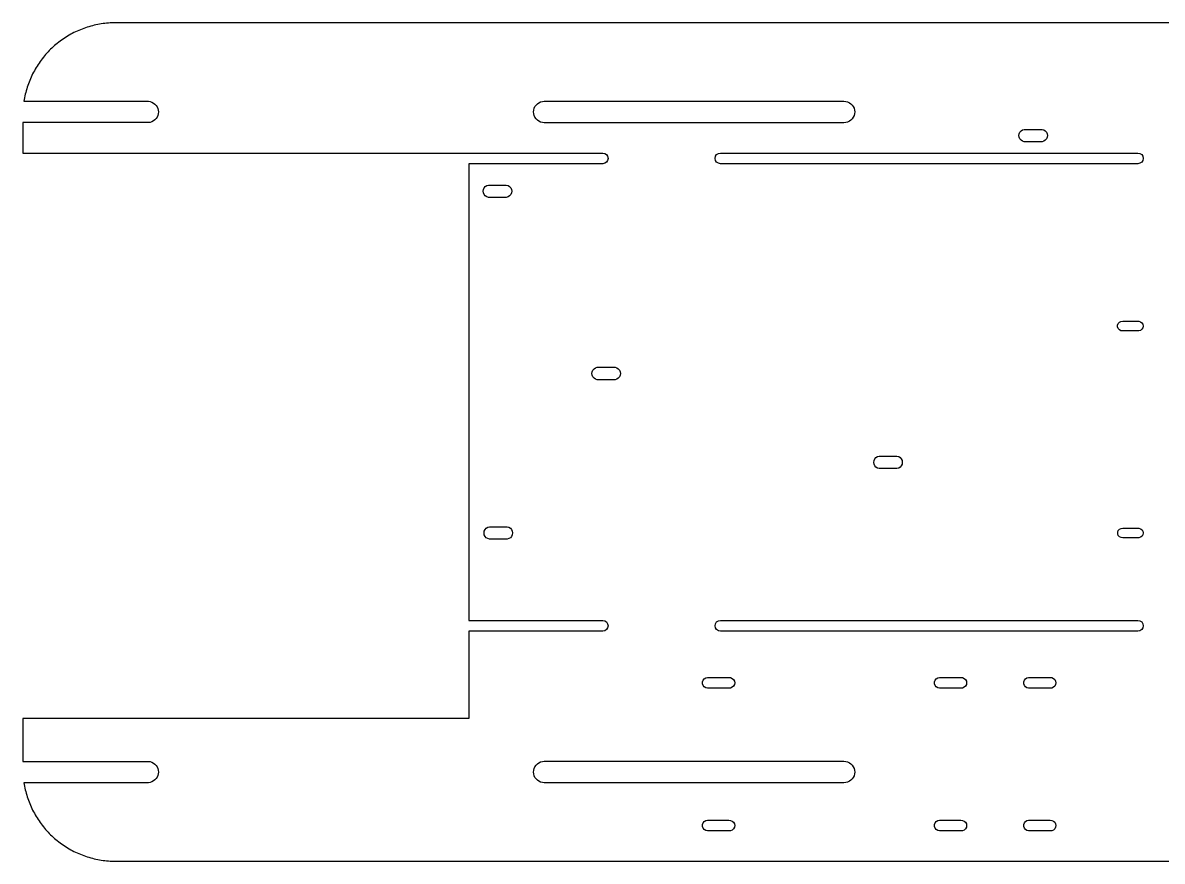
# Model space of a CAD drawing. Header units: metres. Extents: x 0 to 530, y -10 to 225.
# Drawn here: x 0 to 319.3, y -10 to 225 of the extents above; entities that cross this region are included whole.
import ezdxf

# ---------------------------------------------------------------- set-up
doc = ezdxf.new("R2010")
doc.units = ezdxf.units.M

msp = doc.modelspace()

# ---------------------------------------------------------------- linework, layer by layer
for p, q in [((17.5829, 223.6), (17.1075, 223.432)), ((18.0615, 223.758), (17.5829, 223.6)), ((18.5431, 223.908), (18.0615, 223.758)), ((19.0275, 224.048), (18.5431, 223.908)), ((19.5145, 224.178), (19.0275, 224.048)), ((20.004, 224.299), (19.5145, 224.178)), ((20.4957, 224.411), (20.004, 224.299)), ((20.9895, 224.513), (20.4957, 224.411)), ((21.4852, 224.605), (20.9895, 224.513)), ((21.9825, 224.688), (21.4852, 224.605)), ((22.4814, 224.761), (21.9825, 224.688)), ((22.9816, 224.824), (22.4814, 224.761)), ((23.4829, 224.878), (22.9816, 224.824)), ((23.9852, 224.922), (23.4829, 224.878)), ((24.4882, 224.956), (23.9852, 224.922)), ((24.9919, 224.98), (24.4882, 224.956)), ((25.4958, 224.995), (24.9919, 224.98)), ((26, 225), (25.4958, 224.995)), ((504, 225), (26, 225)), ((11.2942, 220.442), (10.8812, 220.152)), ((11.7128, 220.723), (11.2942, 220.442)), ((12.1367, 220.996), (11.7128, 220.723)), ((12.5658, 221.26), (12.1367, 220.996)), ((13, 221.517), (12.5658, 221.26)), ((13.4391, 221.765), (13, 221.517)), ((13.8829, 222.004), (13.4391, 221.765)), ((14.3312, 222.234), (13.8829, 222.004)), ((14.784, 222.456), (14.3312, 222.234)), ((15.2409, 222.669), (14.784, 222.456)), ((15.7019, 222.874), (15.2409, 222.669)), ((16.1668, 223.069), (15.7019, 222.874)), ((16.6354, 223.255), (16.1668, 223.069)), ((17.1075, 223.432), (16.6354, 223.255)), ((7.43784, 217.206), (7.08829, 216.842)), ((7.79436, 217.562), (7.43784, 217.206)), ((8.15773, 217.912), (7.79436, 217.562)), ((8.5278, 218.254), (8.15773, 217.912)), ((8.90445, 218.589), (8.5278, 218.254)), ((9.28754, 218.917), (8.90445, 218.589)), ((9.6769, 219.237), (9.28754, 218.917)), ((10.0724, 219.55), (9.6769, 219.237)), ((10.4739, 219.855), (10.0724, 219.55)), ((10.8812, 220.152), (10.4739, 219.855)), ((4.84766, 214.119), (4.55846, 213.706)), ((5.14481, 214.526), (4.84766, 214.119)), ((5.4498, 214.928), (5.14481, 214.526)), ((5.76253, 215.323), (5.4498, 214.928)), ((6.08286, 215.712), (5.76253, 215.323)), ((6.41068, 216.096), (6.08286, 215.712)), ((6.74586, 216.472), (6.41068, 216.096)), ((7.08829, 216.842), (6.74586, 216.472)), ((2.9962, 211.117), (2.76556, 210.669)), ((3.23549, 211.561), (2.9962, 211.117)), ((3.48335, 212), (3.23549, 211.561)), ((3.73967, 212.434), (3.48335, 212)), ((4.00436, 212.863), (3.73967, 212.434)), ((4.27733, 213.287), (4.00436, 212.863)), ((4.55846, 213.706), (4.27733, 213.287)), ((1.56799, 207.893), (1.40016, 207.417)), ((1.74503, 208.365), (1.56799, 207.893)), ((1.93118, 208.833), (1.74503, 208.365)), ((2.12639, 209.298), (1.93118, 208.833)), ((2.33057, 209.759), (2.12639, 209.298)), ((2.54366, 210.216), (2.33057, 209.759)), ((2.76556, 210.669), (2.54366, 210.216)), ((0.58932, 204.504), (0.48737, 204.011)), ((0.70084, 204.996), (0.58932, 204.504)), ((0.82187, 205.485), (0.70084, 204.996)), ((0.95236, 205.972), (0.82187, 205.485)), ((1.09229, 206.457), (0.95236, 205.972)), ((1.24156, 206.938), (1.09229, 206.457)), ((1.40016, 207.417), (1.24156, 206.938)), ((0.31227, 203.017), (0.30821, 202.99)), ((0.30821, 202.99), (35.2477, 202.99)), ((0.395, 203.515), (0.31227, 203.017)), ((0.48737, 204.011), (0.395, 203.515)), ((35.2477, 202.99), (35.7365, 202.908)), ((35.7365, 202.908), (36.2051, 202.747)), ((36.2051, 202.747), (36.6408, 202.511)), ((36.6408, 202.511), (37.0318, 202.207)), ((37.0318, 202.207), (37.3674, 201.843)), ((37.3674, 201.843), (37.6384, 201.428)), ((37.6384, 201.428), (37.8374, 200.974)), ((143.306, 201.026), (143.527, 201.5)), ((143.527, 201.5), (143.827, 201.928)), ((143.827, 201.928), (144.197, 202.298)), ((144.197, 202.298), (144.625, 202.598)), ((144.625, 202.598), (145.099, 202.819)), ((145.099, 202.819), (145.604, 202.954)), ((145.604, 202.954), (146.125, 203)), ((146.125, 203), (230.125, 203)), ((230.125, 203), (230.646, 202.954)), ((230.646, 202.954), (231.151, 202.819)), ((231.151, 202.819), (231.625, 202.598)), ((231.625, 202.598), (232.053, 202.298)), ((232.053, 202.298), (232.423, 201.928)), ((232.423, 201.928), (232.723, 201.5)), ((232.723, 201.5), (232.944, 201.026)), ((37.3674, 198.157), (37.0318, 197.793)), ((37.6384, 198.572), (37.3674, 198.157)), ((37.8374, 199.026), (37.6384, 198.572)), ((37.8374, 200.974), (37.9591, 200.494)), ((37.9591, 199.506), (37.8374, 199.026)), ((37.9591, 200.494), (38, 200)), ((38, 200), (37.9591, 199.506)), ((143.125, 200), (143.171, 200.521)), ((143.171, 199.479), (143.125, 200)), ((143.171, 200.521), (143.306, 201.026)), ((143.306, 198.974), (143.171, 199.479)), ((143.527, 198.5), (143.306, 198.974)), ((143.827, 198.072), (143.527, 198.5)), ((144.197, 197.702), (143.827, 198.072)), ((232.423, 198.072), (232.053, 197.702)), ((232.723, 198.5), (232.423, 198.072)), ((232.944, 198.974), (232.723, 198.5)), ((232.944, 201.026), (233.079, 200.521)), ((233.079, 199.479), (232.944, 198.974)), ((233.079, 200.521), (233.125, 200)), ((233.125, 200), (233.079, 199.479)), ((35.2477, 197.01), (0, 197.01)), ((0, 197.01), (0, 188.5)), ((35.7365, 197.092), (35.2477, 197.01)), ((36.2051, 197.253), (35.7365, 197.092)), ((36.6408, 197.488), (36.2051, 197.253)), ((37.0318, 197.793), (36.6408, 197.488)), ((144.625, 197.402), (144.197, 197.702)), ((145.099, 197.181), (144.625, 197.402)), ((145.604, 197.046), (145.099, 197.181)), ((146.125, 197), (145.604, 197.046)), ((230.125, 197), (146.125, 197)), ((230.646, 197.046), (230.125, 197)), ((231.151, 197.181), (230.646, 197.046)), ((231.625, 197.402), (231.151, 197.181)), ((232.053, 197.702), (231.625, 197.402)), ((279.744, 194.723), (280.163, 194.992)), ((280.163, 194.992), (280.641, 195.132)), ((280.641, 195.132), (285.639, 195.132)), ((285.639, 195.132), (286.117, 194.992)), ((286.117, 194.992), (286.536, 194.723)), ((279.14, 193.4), (279.211, 193.893)), ((279.211, 192.907), (279.14, 193.4)), ((279.211, 193.893), (279.418, 194.346)), ((279.418, 192.454), (279.211, 192.907)), ((279.418, 194.346), (279.744, 194.723)), ((279.744, 192.077), (279.418, 192.454)), ((280.163, 191.808), (279.744, 192.077)), ((280.641, 191.668), (280.163, 191.808)), ((285.639, 191.668), (280.641, 191.668)), ((286.117, 191.808), (285.639, 191.668)), ((286.536, 192.077), (286.117, 191.808)), ((286.536, 194.723), (286.862, 194.346)), ((286.862, 192.454), (286.536, 192.077)), ((286.862, 194.346), (287.069, 193.893)), ((287.069, 192.907), (286.862, 192.454)), ((287.069, 193.893), (287.14, 193.4)), ((287.14, 193.4), (287.069, 192.907)), ((0, 188.5), (162.5, 188.5)), ((162.5, 188.5), (163.074, 188.386)), ((194.926, 188.386), (195.5, 188.5)), ((195.5, 188.5), (312.5, 188.5)), ((312.5, 188.5), (313.074, 188.386)), ((162.5, 185.5), (125, 185.5)), ((125, 185.5), (125, 57.5)), ((163.074, 185.614), (162.5, 185.5)), ((163.074, 188.386), (163.561, 188.061)), ((163.561, 185.939), (163.074, 185.614)), ((163.561, 188.061), (163.886, 187.574)), ((163.886, 186.426), (163.561, 185.939)), ((163.886, 187.574), (164, 187)), ((164, 187), (163.886, 186.426)), ((194, 187), (194.114, 187.574)), ((194.114, 186.426), (194, 187)), ((194.114, 187.574), (194.439, 188.061)), ((194.439, 185.939), (194.114, 186.426)), ((194.439, 188.061), (194.926, 188.386)), ((194.926, 185.614), (194.439, 185.939)), ((195.5, 185.5), (194.926, 185.614)), ((312.5, 185.5), (195.5, 185.5)), ((313.074, 185.614), (312.5, 185.5)), ((313.074, 188.386), (313.561, 188.061)), ((313.561, 185.939), (313.074, 185.614)), ((313.561, 188.061), (313.886, 187.574)), ((313.886, 186.426), (313.561, 185.939)), ((313.886, 187.574), (314, 187)), ((314, 187), (313.886, 186.426)), ((129.278, 178.746), (129.604, 179.123)), ((129.604, 179.123), (130.023, 179.392)), ((130.023, 179.392), (130.501, 179.532)), ((130.501, 179.532), (135.499, 179.532)), ((135.499, 179.532), (135.977, 179.392)), ((135.977, 179.392), (136.396, 179.123)), ((136.396, 179.123), (136.722, 178.746)), ((129, 177.8), (129.071, 178.293)), ((129.071, 177.307), (129, 177.8)), ((129.071, 178.293), (129.278, 178.746)), ((129.278, 176.854), (129.071, 177.307)), ((129.604, 176.477), (129.278, 176.854)), ((130.023, 176.208), (129.604, 176.477)), ((130.501, 176.068), (130.023, 176.208)), ((135.499, 176.068), (130.501, 176.068)), ((135.977, 176.208), (135.499, 176.068)), ((136.396, 176.477), (135.977, 176.208)), ((136.722, 176.854), (136.396, 176.477)), ((136.722, 178.746), (136.929, 178.293)), ((136.929, 177.307), (136.722, 176.854)), ((136.929, 178.293), (137, 177.8)), ((137, 177.8), (136.929, 177.307)), ((306.773, 140.248), (306.952, 140.711)), ((306.952, 140.711), (307.286, 141.077)), ((307.286, 141.077), (307.731, 141.298)), ((307.731, 141.298), (308.225, 141.344)), ((308.225, 141.344), (308.298, 141.323)), ((308.298, 141.323), (308.525, 141.344)), ((308.525, 141.344), (308.598, 141.323)), ((308.598, 141.323), (308.825, 141.344)), ((308.825, 141.344), (308.898, 141.323)), ((308.898, 141.323), (309.125, 141.344)), ((309.125, 141.344), (309.198, 141.323)), ((309.198, 141.323), (309.425, 141.344)), ((309.425, 141.344), (309.498, 141.323)), ((309.498, 141.323), (309.725, 141.344)), ((309.725, 141.344), (309.798, 141.323)), ((309.798, 141.323), (310.025, 141.344)), ((310.025, 141.344), (310.098, 141.323)), ((310.098, 141.323), (310.325, 141.344)), ((310.325, 141.344), (310.398, 141.323)), ((310.398, 141.323), (310.625, 141.344)), ((310.625, 141.344), (310.698, 141.323)), ((310.698, 141.323), (310.925, 141.344)), ((310.925, 141.344), (310.998, 141.323)), ((310.998, 141.323), (311.225, 141.344)), ((311.225, 141.344), (311.298, 141.323)), ((311.298, 141.323), (311.525, 141.344)), ((311.525, 141.344), (311.598, 141.323)), ((311.598, 141.323), (311.825, 141.344)), ((311.825, 141.344), (311.898, 141.323)), ((311.898, 141.323), (312.125, 141.344)), ((312.125, 141.344), (312.198, 141.323)), ((312.198, 141.323), (312.425, 141.344)), ((312.425, 141.344), (312.498, 141.323)), ((312.498, 141.323), (312.725, 141.344)), ((312.725, 141.344), (313.202, 141.208)), ((313.202, 141.208), (313.598, 140.909)), ((313.598, 140.909), (313.859, 140.488)), ((306.773, 139.752), (306.773, 140.248)), ((306.952, 139.289), (306.773, 139.752)), ((307.286, 138.923), (306.952, 139.289)), ((307.731, 138.702), (307.286, 138.923)), ((308.225, 138.656), (307.731, 138.702)), ((308.298, 138.677), (308.225, 138.656)), ((308.525, 138.656), (308.298, 138.677)), ((308.598, 138.677), (308.525, 138.656)), ((308.825, 138.656), (308.598, 138.677)), ((308.898, 138.677), (308.825, 138.656)), ((309.125, 138.656), (308.898, 138.677)), ((309.198, 138.677), (309.125, 138.656)), ((309.425, 138.656), (309.198, 138.677)), ((309.498, 138.677), (309.425, 138.656)), ((309.725, 138.656), (309.498, 138.677)), ((309.798, 138.677), (309.725, 138.656)), ((310.025, 138.656), (309.798, 138.677)), ((310.098, 138.677), (310.025, 138.656)), ((310.325, 138.656), (310.098, 138.677)), ((310.398, 138.677), (310.325, 138.656)), ((310.625, 138.656), (310.398, 138.677)), ((310.698, 138.677), (310.625, 138.656)), ((310.925, 138.656), (310.698, 138.677)), ((310.998, 138.677), (310.925, 138.656)), ((311.225, 138.656), (310.998, 138.677)), ((311.298, 138.677), (311.225, 138.656)), ((311.525, 138.656), (311.298, 138.677)), ((311.598, 138.677), (311.525, 138.656)), ((311.825, 138.656), (311.598, 138.677)), ((311.898, 138.677), (311.825, 138.656)), ((312.125, 138.656), (311.898, 138.677)), ((312.198, 138.677), (312.125, 138.656)), ((312.425, 138.656), (312.198, 138.677)), ((312.498, 138.677), (312.425, 138.656)), ((312.725, 138.656), (312.498, 138.677)), ((313.202, 138.792), (312.725, 138.656)), ((313.598, 139.09), (313.202, 138.792)), ((313.859, 139.512), (313.598, 139.09)), ((313.859, 140.488), (313.95, 140)), ((313.95, 140), (313.859, 139.512)), ((159.748, 127.646), (160.074, 128.023)), ((160.074, 128.023), (160.493, 128.292)), ((160.493, 128.292), (160.971, 128.432)), ((160.971, 128.432), (165.969, 128.432)), ((165.969, 128.432), (166.447, 128.292)), ((166.447, 128.292), (166.866, 128.023)), ((166.866, 128.023), (167.192, 127.646)), ((159.47, 126.7), (159.541, 127.193)), ((159.541, 126.207), (159.47, 126.7)), ((159.541, 127.193), (159.748, 127.646)), ((159.748, 125.754), (159.541, 126.207)), ((160.074, 125.377), (159.748, 125.754)), ((160.493, 125.108), (160.074, 125.377)), ((160.971, 124.968), (160.493, 125.108)), ((165.969, 124.968), (160.971, 124.968)), ((166.447, 125.108), (165.969, 124.968)), ((166.866, 125.377), (166.447, 125.108)), ((167.192, 125.754), (166.866, 125.377)), ((167.192, 127.646), (167.399, 127.193)), ((167.399, 126.207), (167.192, 125.754)), ((167.399, 127.193), (167.47, 126.7)), ((167.47, 126.7), (167.399, 126.207)), ((238.47, 101.8), (238.541, 102.293)), ((238.541, 102.293), (238.748, 102.746)), ((238.748, 102.746), (239.074, 103.123)), ((239.074, 103.123), (239.493, 103.392)), ((239.493, 103.392), (239.971, 103.532)), ((239.971, 103.532), (244.969, 103.532)), ((244.969, 103.532), (245.447, 103.392)), ((245.447, 103.392), (245.866, 103.123)), ((245.866, 103.123), (246.192, 102.746)), ((246.192, 102.746), (246.399, 102.293)), ((246.399, 102.293), (246.47, 101.8)), ((238.541, 101.307), (238.47, 101.8)), ((238.748, 100.854), (238.541, 101.307)), ((239.074, 100.477), (238.748, 100.854)), ((239.493, 100.208), (239.074, 100.477)), ((239.971, 100.068), (239.493, 100.208)), ((244.969, 100.068), (239.971, 100.068)), ((245.447, 100.208), (244.969, 100.068)), ((245.866, 100.477), (245.447, 100.208)), ((246.192, 100.854), (245.866, 100.477)), ((246.399, 101.307), (246.192, 100.854)), ((246.47, 101.8), (246.399, 101.307)), ((129.528, 82.9461), (129.854, 83.3226)), ((129.854, 83.3226), (130.273, 83.5918)), ((130.273, 83.5918), (130.751, 83.7322)), ((130.751, 83.7322), (135.749, 83.7322)), ((135.749, 83.7322), (136.227, 83.5918)), ((136.227, 83.5918), (136.646, 83.3226)), ((136.646, 83.3226), (136.972, 82.9461)), ((307.002, 82.7107), (307.336, 83.0773)), ((307.336, 83.0773), (307.781, 83.2985)), ((307.781, 83.2985), (308.275, 83.3442)), ((308.275, 83.3442), (308.348, 83.3233)), ((308.348, 83.3233), (308.575, 83.3442)), ((308.575, 83.3442), (308.648, 83.3233)), ((308.648, 83.3233), (308.875, 83.3442)), ((308.875, 83.3442), (308.948, 83.3233)), ((308.948, 83.3233), (309.175, 83.3442)), ((309.175, 83.3442), (309.248, 83.3233)), ((309.248, 83.3233), (309.475, 83.3442)), ((309.475, 83.3442), (309.548, 83.3233)), ((309.548, 83.3233), (309.775, 83.3442)), ((309.775, 83.3442), (309.848, 83.3233)), ((309.848, 83.3233), (310.075, 83.3442)), ((310.075, 83.3442), (310.148, 83.3233)), ((310.148, 83.3233), (310.375, 83.3442)), ((310.375, 83.3442), (310.448, 83.3233)), ((310.448, 83.3233), (310.675, 83.3442)), ((310.675, 83.3442), (310.748, 83.3233)), ((310.748, 83.3233), (310.975, 83.3442)), ((310.975, 83.3442), (311.048, 83.3233)), ((311.048, 83.3233), (311.275, 83.3442)), ((311.275, 83.3442), (311.348, 83.3233)), ((311.348, 83.3233), (311.575, 83.3442)), ((311.575, 83.3442), (311.648, 83.3233)), ((311.648, 83.3233), (311.875, 83.3442)), ((311.875, 83.3442), (311.948, 83.3233)), ((311.948, 83.3233), (312.175, 83.3442)), ((312.175, 83.3442), (312.248, 83.3233)), ((312.248, 83.3233), (312.475, 83.3442)), ((312.475, 83.3442), (312.548, 83.3233)), ((312.548, 83.3233), (312.775, 83.3442)), ((312.775, 83.3442), (313.252, 83.2085)), ((313.252, 83.2085), (313.648, 82.9095)), ((129.25, 82), (129.321, 82.493)), ((129.321, 81.507), (129.25, 82)), ((129.321, 82.493), (129.528, 82.9461)), ((129.528, 81.0539), (129.321, 81.507)), ((129.854, 80.6774), (129.528, 81.0539)), ((130.273, 80.4081), (129.854, 80.6774)), ((130.751, 80.2678), (130.273, 80.4081)), ((135.749, 80.2678), (130.751, 80.2678)), ((136.227, 80.4081), (135.749, 80.2678)), ((136.646, 80.6774), (136.227, 80.4081)), ((136.972, 81.0539), (136.646, 80.6774)), ((136.972, 82.9461), (137.179, 82.493)), ((137.179, 81.507), (136.972, 81.0539)), ((137.179, 82.493), (137.25, 82)), ((137.25, 82), (137.179, 81.507)), ((306.823, 82.248), (307.002, 82.7107)), ((306.823, 81.7519), (306.823, 82.248)), ((307.002, 81.2893), (306.823, 81.7519)), ((307.336, 80.9227), (307.002, 81.2893)), ((307.781, 80.7015), (307.336, 80.9227)), ((308.275, 80.6557), (307.781, 80.7015)), ((308.348, 80.6767), (308.275, 80.6557)), ((308.575, 80.6557), (308.348, 80.6767)), ((308.648, 80.6767), (308.575, 80.6557)), ((308.875, 80.6557), (308.648, 80.6767)), ((308.948, 80.6767), (308.875, 80.6557)), ((309.175, 80.6557), (308.948, 80.6767)), ((309.248, 80.6767), (309.175, 80.6557)), ((309.475, 80.6557), (309.248, 80.6767)), ((309.548, 80.6767), (309.475, 80.6557)), ((309.775, 80.6557), (309.548, 80.6767)), ((309.848, 80.6767), (309.775, 80.6557)), ((310.075, 80.6557), (309.848, 80.6767)), ((310.148, 80.6767), (310.075, 80.6557)), ((310.375, 80.6557), (310.148, 80.6767)), ((310.448, 80.6767), (310.375, 80.6557)), ((310.675, 80.6557), (310.448, 80.6767)), ((310.748, 80.6767), (310.675, 80.6557)), ((310.975, 80.6557), (310.748, 80.6767)), ((311.048, 80.6767), (310.975, 80.6557)), ((311.275, 80.6557), (311.048, 80.6767)), ((311.348, 80.6767), (311.275, 80.6557)), ((311.575, 80.6557), (311.348, 80.6767)), ((311.648, 80.6767), (311.575, 80.6557)), ((311.875, 80.6557), (311.648, 80.6767)), ((311.948, 80.6767), (311.875, 80.6557)), ((312.175, 80.6557), (311.948, 80.6767)), ((312.248, 80.6767), (312.175, 80.6557)), ((312.475, 80.6557), (312.248, 80.6767)), ((312.548, 80.6767), (312.475, 80.6557)), ((312.775, 80.6557), (312.548, 80.6767)), ((313.252, 80.7915), (312.775, 80.6557)), ((313.648, 81.0905), (313.252, 80.7915)), ((313.648, 82.9095), (313.909, 82.4877)), ((313.909, 81.5123), (313.648, 81.0905)), ((313.909, 82.4877), (314, 82)), ((314, 82), (313.909, 81.5123)), ((125, 57.5), (162.5, 57.5)), ((162.5, 57.5), (163.074, 57.3858)), ((194.926, 57.3858), (195.5, 57.5)), ((195.5, 57.5), (312.5, 57.5)), ((312.5, 57.5), (313.074, 57.3858)), ((162.5, 54.5), (125, 54.5)), ((125, 54.5), (125, 30)), ((163.074, 54.6142), (162.5, 54.5)), ((163.074, 57.3858), (163.561, 57.0607)), ((163.561, 54.9393), (163.074, 54.6142)), ((163.561, 57.0607), (163.886, 56.574)), ((163.886, 55.426), (163.561, 54.9393)), ((163.886, 56.574), (164, 56)), ((164, 56), (163.886, 55.426)), ((194, 56), (194.114, 56.574)), ((194.114, 55.426), (194, 56)), ((194.114, 56.574), (194.439, 57.0607)), ((194.439, 54.9393), (194.114, 55.426)), ((194.439, 57.0607), (194.926, 57.3858)), ((194.926, 54.6142), (194.439, 54.9393)), ((195.5, 54.5), (194.926, 54.6142)), ((312.5, 54.5), (195.5, 54.5)), ((313.074, 54.6142), (312.5, 54.5)), ((313.074, 57.3858), (313.561, 57.0607)), ((313.561, 54.9393), (313.074, 54.6142)), ((313.561, 57.0607), (313.886, 56.574)), ((313.886, 55.426), (313.561, 54.9393)), ((313.886, 56.574), (314, 56)), ((314, 56), (313.886, 55.426)), ((190.52, 40.2469), (190.681, 40.7139)), ((190.52, 39.7531), (190.52, 40.2469)), ((190.681, 39.2861), (190.52, 39.7531)), ((190.681, 40.7139), (190.984, 41.1036)), ((190.984, 38.8964), (190.681, 39.2861)), ((190.984, 41.1036), (191.397, 41.3737)), ((191.397, 38.6263), (190.984, 38.8964)), ((191.397, 41.3737), (191.876, 41.4949)), ((191.876, 38.5051), (191.397, 38.6263)), ((191.876, 41.4949), (192.102, 41.4761)), ((192.102, 38.5238), (191.876, 38.5051)), ((192.102, 41.4761), (192.176, 41.4949)), ((192.176, 38.5051), (192.102, 38.5238)), ((192.176, 41.4949), (192.402, 41.4761)), ((192.402, 38.5238), (192.176, 38.5051)), ((192.402, 41.4761), (192.476, 41.4949)), ((192.476, 38.5051), (192.402, 38.5238)), ((192.476, 41.4949), (192.702, 41.4761)), ((192.702, 38.5238), (192.476, 38.5051)), ((192.702, 41.4761), (192.776, 41.4949)), ((192.776, 38.5051), (192.702, 38.5238)), ((192.776, 41.4949), (193.002, 41.4761)), ((193.002, 38.5238), (192.776, 38.5051)), ((193.002, 41.4761), (193.076, 41.4949)), ((193.076, 38.5051), (193.002, 38.5238)), ((193.076, 41.4949), (193.302, 41.4761)), ((193.302, 38.5238), (193.076, 38.5051)), ((193.302, 41.4761), (193.376, 41.4949)), ((193.376, 38.5051), (193.302, 38.5238)), ((193.376, 41.4949), (193.602, 41.4761)), ((193.602, 38.5238), (193.376, 38.5051)), ((193.602, 41.4761), (193.676, 41.4949)), ((193.676, 38.5051), (193.602, 38.5238)), ((193.676, 41.4949), (193.902, 41.4761)), ((193.902, 38.5238), (193.676, 38.5051)), ((193.902, 41.4761), (193.976, 41.4949)), ((193.976, 38.5051), (193.902, 38.5238)), ((193.976, 41.4949), (194.202, 41.4761)), ((194.202, 38.5238), (193.976, 38.5051)), ((194.202, 41.4761), (194.276, 41.4949)), ((194.276, 38.5051), (194.202, 38.5238)), ((194.276, 41.4949), (194.502, 41.4761)), ((194.502, 38.5238), (194.276, 38.5051)), ((194.502, 41.4761), (194.576, 41.4949)), ((194.576, 38.5051), (194.502, 38.5238)), ((194.576, 41.4949), (194.802, 41.4761)), ((194.802, 38.5238), (194.576, 38.5051)), ((194.802, 41.4761), (194.876, 41.4949)), ((194.876, 38.5051), (194.802, 38.5238)), ((194.876, 41.4949), (195.102, 41.4761)), ((195.102, 38.5238), (194.876, 38.5051)), ((195.102, 41.4761), (195.176, 41.4949)), ((195.176, 38.5051), (195.102, 38.5238)), ((195.176, 41.4949), (195.402, 41.4761)), ((195.402, 38.5238), (195.176, 38.5051)), ((195.402, 41.4761), (195.476, 41.4949)), ((195.476, 38.5051), (195.402, 38.5238)), ((195.476, 41.4949), (195.702, 41.4761)), ((195.702, 38.5238), (195.476, 38.5051)), ((195.702, 41.4761), (195.776, 41.4949)), ((195.776, 38.5051), (195.702, 38.5238)), ((195.776, 41.4949), (196.002, 41.4761)), ((196.002, 38.5238), (195.776, 38.5051)), ((196.002, 41.4761), (196.076, 41.4949)), ((196.076, 38.5051), (196.002, 38.5238)), ((196.076, 41.4949), (196.302, 41.4761)), ((196.302, 38.5238), (196.076, 38.5051)), ((196.302, 41.4761), (196.376, 41.4949)), ((196.376, 38.5051), (196.302, 38.5238)), ((196.376, 41.4949), (196.602, 41.4761)), ((196.602, 38.5238), (196.376, 38.5051)), ((196.602, 41.4761), (196.676, 41.4949)), ((196.676, 38.5051), (196.602, 38.5238)), ((196.676, 41.4949), (196.902, 41.4761)), ((196.902, 38.5238), (196.676, 38.5051)), ((196.902, 41.4761), (196.976, 41.4949)), ((196.976, 38.5051), (196.902, 38.5238)), ((196.976, 41.4949), (197.202, 41.4761)), ((197.202, 38.5238), (196.976, 38.5051)), ((197.202, 41.4761), (197.276, 41.4949)), ((197.276, 38.5051), (197.202, 38.5238)), ((197.276, 41.4949), (197.502, 41.4761)), ((197.502, 38.5238), (197.276, 38.5051)), ((197.502, 41.4761), (197.576, 41.4949)), ((197.576, 38.5051), (197.502, 38.5238)), ((197.576, 41.4949), (197.802, 41.4761)), ((197.802, 38.5238), (197.576, 38.5051)), ((197.802, 41.4761), (197.876, 41.4949)), ((197.876, 38.5051), (197.802, 38.5238)), ((197.876, 41.4949), (198.368, 41.4541)), ((198.368, 38.5459), (197.876, 38.5051)), ((198.368, 41.4541), (198.82, 41.2557)), ((198.82, 38.7442), (198.368, 38.5459)), ((198.82, 41.2557), (199.184, 40.9213)), ((199.184, 39.0787), (198.82, 38.7442)), ((199.184, 40.9213), (199.419, 40.487)), ((199.419, 39.5129), (199.184, 39.0787)), ((199.419, 40.487), (199.5, 40)), ((199.5, 40), (199.419, 39.5129)), ((255.52, 40.2469), (255.681, 40.7139)), ((255.52, 39.7531), (255.52, 40.2469)), ((255.681, 39.2861), (255.52, 39.7531)), ((255.681, 40.7139), (255.984, 41.1036)), ((255.984, 38.8964), (255.681, 39.2861)), ((255.984, 41.1036), (256.397, 41.3737)), ((256.397, 38.6263), (255.984, 38.8964)), ((256.397, 41.3737), (256.876, 41.4949)), ((256.876, 38.5051), (256.397, 38.6263)), ((256.876, 41.4949), (257.102, 41.4761)), ((257.102, 38.5238), (256.876, 38.5051)), ((257.102, 41.4761), (257.176, 41.4949)), ((257.176, 38.5051), (257.102, 38.5238)), ((257.176, 41.4949), (257.402, 41.4761)), ((257.402, 38.5238), (257.176, 38.5051)), ((257.402, 41.4761), (257.476, 41.4949)), ((257.476, 38.5051), (257.402, 38.5238)), ((257.476, 41.4949), (257.702, 41.4761)), ((257.702, 38.5238), (257.476, 38.5051)), ((257.702, 41.4761), (257.776, 41.4949)), ((257.776, 38.5051), (257.702, 38.5238)), ((257.776, 41.4949), (258.002, 41.4761)), ((258.002, 38.5238), (257.776, 38.5051)), ((258.002, 41.4761), (258.076, 41.4949)), ((258.076, 38.5051), (258.002, 38.5238)), ((258.076, 41.4949), (258.302, 41.4761)), ((258.302, 38.5238), (258.076, 38.5051)), ((258.302, 41.4761), (258.376, 41.4949)), ((258.376, 38.5051), (258.302, 38.5238)), ((258.376, 41.4949), (258.602, 41.4761)), ((258.602, 38.5238), (258.376, 38.5051)), ((258.602, 41.4761), (258.676, 41.4949)), ((258.676, 38.5051), (258.602, 38.5238)), ((258.676, 41.4949), (258.902, 41.4761)), ((258.902, 38.5238), (258.676, 38.5051)), ((258.902, 41.4761), (258.976, 41.4949)), ((258.976, 38.5051), (258.902, 38.5238)), ((258.976, 41.4949), (259.202, 41.4761)), ((259.202, 38.5238), (258.976, 38.5051)), ((259.202, 41.4761), (259.276, 41.4949)), ((259.276, 38.5051), (259.202, 38.5238)), ((259.276, 41.4949), (259.502, 41.4761)), ((259.502, 38.5238), (259.276, 38.5051)), ((259.502, 41.4761), (259.576, 41.4949)), ((259.576, 38.5051), (259.502, 38.5238)), ((259.576, 41.4949), (259.802, 41.4761)), ((259.802, 38.5238), (259.576, 38.5051)), ((259.802, 41.4761), (259.876, 41.4949)), ((259.876, 38.5051), (259.802, 38.5238)), ((259.876, 41.4949), (260.102, 41.4761)), ((260.102, 38.5238), (259.876, 38.5051)), ((260.102, 41.4761), (260.176, 41.4949)), ((260.176, 38.5051), (260.102, 38.5238)), ((260.176, 41.4949), (260.402, 41.4761)), ((260.402, 38.5238), (260.176, 38.5051)), ((260.402, 41.4761), (260.476, 41.4949)), ((260.476, 38.5051), (260.402, 38.5238)), ((260.476, 41.4949), (260.702, 41.4761)), ((260.702, 38.5238), (260.476, 38.5051)), ((260.702, 41.4761), (260.776, 41.4949)), ((260.776, 38.5051), (260.702, 38.5238)), ((260.776, 41.4949), (261.002, 41.4761)), ((261.002, 38.5238), (260.776, 38.5051)), ((261.002, 41.4761), (261.076, 41.4949)), ((261.076, 38.5051), (261.002, 38.5238)), ((261.076, 41.4949), (261.302, 41.4761)), ((261.302, 38.5238), (261.076, 38.5051)), ((261.302, 41.4761), (261.376, 41.4949)), ((261.376, 38.5051), (261.302, 38.5238)), ((261.376, 41.4949), (261.602, 41.4761)), ((261.602, 38.5238), (261.376, 38.5051)), ((261.602, 41.4761), (261.676, 41.4949)), ((261.676, 38.5051), (261.602, 38.5238)), ((261.676, 41.4949), (261.902, 41.4761)), ((261.902, 38.5238), (261.676, 38.5051)), ((261.902, 41.4761), (261.976, 41.4949)), ((261.976, 38.5051), (261.902, 38.5238)), ((261.976, 41.4949), (262.202, 41.4761)), ((262.202, 38.5238), (261.976, 38.5051)), ((262.202, 41.4761), (262.276, 41.4949)), ((262.276, 38.5051), (262.202, 38.5238)), ((262.276, 41.4949), (262.502, 41.4761)), ((262.502, 38.5238), (262.276, 38.5051)), ((262.502, 41.4761), (262.576, 41.4949)), ((262.576, 38.5051), (262.502, 38.5238)), ((262.576, 41.4949), (262.802, 41.4761)), ((262.802, 38.5238), (262.576, 38.5051)), ((262.802, 41.4761), (262.876, 41.4949)), ((262.876, 38.5051), (262.802, 38.5238)), ((262.876, 41.4949), (263.368, 41.4541)), ((263.368, 38.5459), (262.876, 38.5051)), ((263.368, 41.4541), (263.82, 41.2557)), ((263.82, 38.7442), (263.368, 38.5459)), ((263.82, 41.2557), (264.184, 40.9213)), ((264.184, 39.0787), (263.82, 38.7442)), ((264.184, 40.9213), (264.419, 40.487)), ((264.419, 39.5129), (264.184, 39.0787)), ((264.419, 40.487), (264.5, 40)), ((264.5, 40), (264.419, 39.5129)), ((280.52, 40.2469), (280.681, 40.7139)), ((280.52, 39.7531), (280.52, 40.2469)), ((280.681, 39.2861), (280.52, 39.7531)), ((280.681, 40.7139), (280.984, 41.1036)), ((280.984, 38.8964), (280.681, 39.2861)), ((280.984, 41.1036), (281.397, 41.3737)), ((281.397, 38.6263), (280.984, 38.8964)), ((281.397, 41.3737), (281.876, 41.4949)), ((281.876, 38.5051), (281.397, 38.6263)), ((281.876, 41.4949), (282.102, 41.4761)), ((282.102, 38.5238), (281.876, 38.5051)), ((282.102, 41.4761), (282.176, 41.4949)), ((282.176, 38.5051), (282.102, 38.5238)), ((282.176, 41.4949), (282.402, 41.4761)), ((282.402, 38.5238), (282.176, 38.5051)), ((282.402, 41.4761), (282.476, 41.4949)), ((282.476, 38.5051), (282.402, 38.5238)), ((282.476, 41.4949), (282.702, 41.4761)), ((282.702, 38.5238), (282.476, 38.5051)), ((282.702, 41.4761), (282.776, 41.4949)), ((282.776, 38.5051), (282.702, 38.5238)), ((282.776, 41.4949), (283.002, 41.4761)), ((283.002, 38.5238), (282.776, 38.5051)), ((283.002, 41.4761), (283.076, 41.4949)), ((283.076, 38.5051), (283.002, 38.5238)), ((283.076, 41.4949), (283.302, 41.4761)), ((283.302, 38.5238), (283.076, 38.5051)), ((283.302, 41.4761), (283.376, 41.4949)), ((283.376, 38.5051), (283.302, 38.5238)), ((283.376, 41.4949), (283.602, 41.4761)), ((283.602, 38.5238), (283.376, 38.5051)), ((283.602, 41.4761), (283.676, 41.4949)), ((283.676, 38.5051), (283.602, 38.5238)), ((283.676, 41.4949), (283.902, 41.4761)), ((283.902, 38.5238), (283.676, 38.5051)), ((283.902, 41.4761), (283.976, 41.4949)), ((283.976, 38.5051), (283.902, 38.5238)), ((283.976, 41.4949), (284.202, 41.4761)), ((284.202, 38.5238), (283.976, 38.5051)), ((284.202, 41.4761), (284.276, 41.4949)), ((284.276, 38.5051), (284.202, 38.5238)), ((284.276, 41.4949), (284.502, 41.4761)), ((284.502, 38.5238), (284.276, 38.5051)), ((284.502, 41.4761), (284.576, 41.4949)), ((284.576, 38.5051), (284.502, 38.5238)), ((284.576, 41.4949), (284.802, 41.4761)), ((284.802, 38.5238), (284.576, 38.5051)), ((284.802, 41.4761), (284.876, 41.4949)), ((284.876, 38.5051), (284.802, 38.5238)), ((284.876, 41.4949), (285.102, 41.4761)), ((285.102, 38.5238), (284.876, 38.5051)), ((285.102, 41.4761), (285.176, 41.4949)), ((285.176, 38.5051), (285.102, 38.5238)), ((285.176, 41.4949), (285.402, 41.4761)), ((285.402, 38.5238), (285.176, 38.5051)), ((285.402, 41.4761), (285.476, 41.4949)), ((285.476, 38.5051), (285.402, 38.5238)), ((285.476, 41.4949), (285.702, 41.4761)), ((285.702, 38.5238), (285.476, 38.5051)), ((285.702, 41.4761), (285.776, 41.4949)), ((285.776, 38.5051), (285.702, 38.5238)), ((285.776, 41.4949), (286.002, 41.4761)), ((286.002, 38.5238), (285.776, 38.5051)), ((286.002, 41.4761), (286.076, 41.4949)), ((286.076, 38.5051), (286.002, 38.5238)), ((286.076, 41.4949), (286.302, 41.4761)), ((286.302, 38.5238), (286.076, 38.5051)), ((286.302, 41.4761), (286.376, 41.4949)), ((286.376, 38.5051), (286.302, 38.5238)), ((286.376, 41.4949), (286.602, 41.4761)), ((286.602, 38.5238), (286.376, 38.5051)), ((286.602, 41.4761), (286.676, 41.4949)), ((286.676, 38.5051), (286.602, 38.5238)), ((286.676, 41.4949), (286.902, 41.4761)), ((286.902, 38.5238), (286.676, 38.5051)), ((286.902, 41.4761), (286.976, 41.4949)), ((286.976, 38.5051), (286.902, 38.5238)), ((286.976, 41.4949), (287.202, 41.4761)), ((287.202, 38.5238), (286.976, 38.5051)), ((287.202, 41.4761), (287.276, 41.4949)), ((287.276, 38.5051), (287.202, 38.5238)), ((287.276, 41.4949), (287.502, 41.4761)), ((287.502, 38.5238), (287.276, 38.5051)), ((287.502, 41.4761), (287.576, 41.4949)), ((287.576, 38.5051), (287.502, 38.5238)), ((287.576, 41.4949), (287.802, 41.4761)), ((287.802, 38.5238), (287.576, 38.5051)), ((287.802, 41.4761), (287.876, 41.4949)), ((287.876, 38.5051), (287.802, 38.5238)), ((287.876, 41.4949), (288.368, 41.4541)), ((288.368, 38.5459), (287.876, 38.5051)), ((288.368, 41.4541), (288.82, 41.2557)), ((288.82, 38.7442), (288.368, 38.5459)), ((288.82, 41.2557), (289.184, 40.9213)), ((289.184, 39.0787), (288.82, 38.7442)), ((289.184, 40.9213), (289.419, 40.487)), ((289.419, 39.5129), (289.184, 39.0787)), ((289.419, 40.487), (289.5, 40)), ((289.5, 40), (289.419, 39.5129)), ((125, 30), (0, 30)), ((0, 30), (0, 17.9897)), ((0, 17.9897), (35.2477, 17.9897)), ((35.2477, 17.9897), (35.7365, 17.9082)), ((35.7365, 17.9082), (36.2051, 17.7473)), ((36.2051, 17.7473), (36.6408, 17.5115)), ((36.6408, 17.5115), (37.0318, 17.2072)), ((37.0318, 17.2072), (37.3674, 16.8426)), ((37.3674, 16.8426), (37.6384, 16.4278)), ((37.6384, 16.4278), (37.8374, 15.9741)), ((37.8374, 15.9741), (37.9591, 15.4938)), ((143.171, 15.5209), (143.306, 16.026)), ((143.306, 16.026), (143.527, 16.5)), ((143.527, 16.5), (143.827, 16.9284)), ((143.827, 16.9284), (144.197, 17.2981)), ((144.197, 17.2981), (144.625, 17.5981)), ((144.625, 17.5981), (145.099, 17.8191)), ((145.099, 17.8191), (145.604, 17.9544)), ((145.604, 17.9544), (146.125, 18)), ((146.125, 18), (230.125, 18)), ((230.125, 18), (230.646, 17.9544)), ((230.646, 17.9544), (231.151, 17.8191)), ((231.151, 17.8191), (231.625, 17.5981)), ((231.625, 17.5981), (232.053, 17.2981)), ((232.053, 17.2981), (232.423, 16.9284)), ((232.423, 16.9284), (232.723, 16.5)), ((232.723, 16.5), (232.944, 16.026)), ((232.944, 16.026), (233.079, 15.5209)), ((37.0318, 12.7928), (36.6408, 12.4885)), ((37.3674, 13.1573), (37.0318, 12.7928)), ((37.6384, 13.5721), (37.3674, 13.1573)), ((37.8374, 14.0259), (37.6384, 13.5721)), ((37.9591, 14.5062), (37.8374, 14.0259)), ((37.9591, 15.4938), (38, 15)), ((38, 15), (37.9591, 14.5062)), ((143.125, 15), (143.171, 15.5209)), ((143.171, 14.4791), (143.125, 15)), ((143.306, 13.974), (143.171, 14.4791)), ((143.527, 13.5), (143.306, 13.974)), ((143.827, 13.0716), (143.527, 13.5)), ((144.197, 12.7019), (143.827, 13.0716)), ((232.423, 13.0716), (232.053, 12.7019)), ((232.723, 13.5), (232.423, 13.0716)), ((232.944, 13.974), (232.723, 13.5)), ((233.079, 14.4791), (232.944, 13.974)), ((233.079, 15.5209), (233.125, 15)), ((233.125, 15), (233.079, 14.4791)), ((35.2477, 12.0102), (0.30821, 12.0102)), ((0.30821, 12.0102), (0.31227, 11.9825)), ((0.31227, 11.9825), (0.395, 11.4852)), ((0.395, 11.4852), (0.48737, 10.9895)), ((0.48737, 10.9895), (0.58932, 10.4957)), ((0.58932, 10.4957), (0.70084, 10.004)), ((0.70084, 10.004), (0.82187, 9.51454)), ((35.7365, 12.0918), (35.2477, 12.0102)), ((36.2051, 12.2527), (35.7365, 12.0918)), ((36.6408, 12.4885), (36.2051, 12.2527)), ((144.625, 12.4019), (144.197, 12.7019)), ((145.099, 12.1809), (144.625, 12.4019)), ((145.604, 12.0456), (145.099, 12.1809)), ((146.125, 12), (145.604, 12.0456)), ((230.125, 12), (146.125, 12)), ((230.646, 12.0456), (230.125, 12)), ((231.151, 12.1809), (230.646, 12.0456)), ((231.625, 12.4019), (231.151, 12.1809)), ((232.053, 12.7019), (231.625, 12.4019)), ((0.82187, 9.51454), (0.95236, 9.02753)), ((0.95236, 9.02753), (1.09229, 8.54312)), ((1.09229, 8.54312), (1.24156, 8.06154)), ((1.24156, 8.06154), (1.40016, 7.58293)), ((1.40016, 7.58293), (1.56799, 7.10748)), ((1.56799, 7.10748), (1.74503, 6.63539)), ((1.74503, 6.63539), (1.93118, 6.16681)), ((1.93118, 6.16681), (2.12639, 5.70193)), ((2.12639, 5.70193), (2.33057, 5.24094)), ((2.33057, 5.24094), (2.54366, 4.78397)), ((2.54366, 4.78397), (2.76556, 4.33122)), ((2.76556, 4.33122), (2.9962, 3.88287)), ((2.9962, 3.88287), (3.23549, 3.43909)), ((3.23549, 3.43909), (3.48335, 3)), ((3.48335, 3), (3.73967, 2.56583)), ((3.73967, 2.56583), (4.00436, 2.13669)), ((4.00436, 2.13669), (4.27733, 1.71277)), ((4.27733, 1.71277), (4.55846, 1.29424)), ((4.55846, 1.29424), (4.84766, 0.88121)), ((4.84766, 0.88121), (5.14481, 0.47388)), ((5.14481, 0.47388), (5.4498, 0.07239)), ((5.4498, 0.07239), (5.76253, -0.3231)), ((190.52, 0.24689), (190.681, 0.71391)), ((190.52, -0.24689), (190.52, 0.24689)), ((190.681, 0.71391), (190.984, 1.10358)), ((190.984, 1.10358), (191.397, 1.37366)), ((191.397, 1.37366), (191.876, 1.49487)), ((191.876, 1.49487), (192.102, 1.47614)), ((192.102, 1.47614), (192.176, 1.49487)), ((192.176, 1.49487), (192.402, 1.47614)), ((192.402, 1.47614), (192.476, 1.49487)), ((192.476, 1.49487), (192.702, 1.47614)), ((192.702, 1.47614), (192.776, 1.49487)), ((192.776, 1.49487), (193.002, 1.47614)), ((193.002, 1.47614), (193.076, 1.49487)), ((193.076, 1.49487), (193.302, 1.47614)), ((193.302, 1.47614), (193.376, 1.49487)), ((193.376, 1.49487), (193.602, 1.47614)), ((193.602, 1.47614), (193.676, 1.49487)), ((193.676, 1.49487), (193.902, 1.47614)), ((193.902, 1.47614), (193.976, 1.49487)), ((193.976, 1.49487), (194.202, 1.47614)), ((194.202, 1.47614), (194.276, 1.49487)), ((194.276, 1.49487), (194.502, 1.47614)), ((194.502, 1.47614), (194.576, 1.49487)), ((194.576, 1.49487), (194.802, 1.47614)), ((194.802, 1.47614), (194.876, 1.49487)), ((194.876, 1.49487), (195.102, 1.47614)), ((195.102, 1.47614), (195.176, 1.49487)), ((195.176, 1.49487), (195.402, 1.47614)), ((195.402, 1.47614), (195.476, 1.49487)), ((195.476, 1.49487), (195.702, 1.47614)), ((195.702, 1.47614), (195.776, 1.49487)), ((195.776, 1.49487), (196.002, 1.47614)), ((196.002, 1.47614), (196.076, 1.49487)), ((196.076, 1.49487), (196.302, 1.47614)), ((196.302, 1.47614), (196.376, 1.49487)), ((196.376, 1.49487), (196.602, 1.47614)), ((196.602, 1.47614), (196.676, 1.49487)), ((196.676, 1.49487), (196.902, 1.47614)), ((196.902, 1.47614), (196.976, 1.49487)), ((196.976, 1.49487), (197.202, 1.47614)), ((197.202, 1.47614), (197.276, 1.49487)), ((197.276, 1.49487), (197.502, 1.47614)), ((197.502, 1.47614), (197.576, 1.49487)), ((197.576, 1.49487), (197.802, 1.47614)), ((197.802, 1.47614), (197.876, 1.49487)), ((197.876, 1.49487), (198.368, 1.45409)), ((198.368, 1.45409), (198.82, 1.25574)), ((198.82, 1.25574), (199.184, 0.92131)), ((199.184, 0.92131), (199.419, 0.48705)), ((199.419, 0.48705), (199.5, 0)), ((199.5, 0), (199.419, -0.48705)), ((255.52, 0.24689), (255.681, 0.71391)), ((255.52, -0.24689), (255.52, 0.24689)), ((255.681, 0.71391), (255.984, 1.10358)), ((255.984, 1.10358), (256.397, 1.37366)), ((256.397, 1.37366), (256.876, 1.49487)), ((256.876, 1.49487), (257.102, 1.47614)), ((257.102, 1.47614), (257.176, 1.49487)), ((257.176, 1.49487), (257.402, 1.47614)), ((257.402, 1.47614), (257.476, 1.49487)), ((257.476, 1.49487), (257.702, 1.47614)), ((257.702, 1.47614), (257.776, 1.49487)), ((257.776, 1.49487), (258.002, 1.47614)), ((258.002, 1.47614), (258.076, 1.49487)), ((258.076, 1.49487), (258.302, 1.47614)), ((258.302, 1.47614), (258.376, 1.49487)), ((258.376, 1.49487), (258.602, 1.47614)), ((258.602, 1.47614), (258.676, 1.49487)), ((258.676, 1.49487), (258.902, 1.47614)), ((258.902, 1.47614), (258.976, 1.49487)), ((258.976, 1.49487), (259.202, 1.47614)), ((259.202, 1.47614), (259.276, 1.49487)), ((259.276, 1.49487), (259.502, 1.47614)), ((259.502, 1.47614), (259.576, 1.49487)), ((259.576, 1.49487), (259.802, 1.47614)), ((259.802, 1.47614), (259.876, 1.49487)), ((259.876, 1.49487), (260.102, 1.47614)), ((260.102, 1.47614), (260.176, 1.49487)), ((260.176, 1.49487), (260.402, 1.47614)), ((260.402, 1.47614), (260.476, 1.49487)), ((260.476, 1.49487), (260.702, 1.47614)), ((260.702, 1.47614), (260.776, 1.49487)), ((260.776, 1.49487), (261.002, 1.47614)), ((261.002, 1.47614), (261.076, 1.49487)), ((261.076, 1.49487), (261.302, 1.47614)), ((261.302, 1.47614), (261.376, 1.49487)), ((261.376, 1.49487), (261.602, 1.47614)), ((261.602, 1.47614), (261.676, 1.49487)), ((261.676, 1.49487), (261.902, 1.47614)), ((261.902, 1.47614), (261.976, 1.49487)), ((261.976, 1.49487), (262.202, 1.47614)), ((262.202, 1.47614), (262.276, 1.49487)), ((262.276, 1.49487), (262.502, 1.47614)), ((262.502, 1.47614), (262.576, 1.49487)), ((262.576, 1.49487), (262.802, 1.47614)), ((262.802, 1.47614), (262.876, 1.49487)), ((262.876, 1.49487), (263.368, 1.45409)), ((263.368, 1.45409), (263.82, 1.25574)), ((263.82, 1.25574), (264.184, 0.92131)), ((264.184, 0.92131), (264.419, 0.48705)), ((264.419, 0.48705), (264.5, 0)), ((264.5, 0), (264.419, -0.48705)), ((280.52, 0.24689), (280.681, 0.71391)), ((280.52, -0.24689), (280.52, 0.24689)), ((280.681, 0.71391), (280.984, 1.10358)), ((280.984, 1.10358), (281.397, 1.37366)), ((281.397, 1.37366), (281.876, 1.49487)), ((281.876, 1.49487), (282.102, 1.47614)), ((282.102, 1.47614), (282.176, 1.49487)), ((282.176, 1.49487), (282.402, 1.47614)), ((282.402, 1.47614), (282.476, 1.49487)), ((282.476, 1.49487), (282.702, 1.47614)), ((282.702, 1.47614), (282.776, 1.49487)), ((282.776, 1.49487), (283.002, 1.47614)), ((283.002, 1.47614), (283.076, 1.49487)), ((283.076, 1.49487), (283.302, 1.47614)), ((283.302, 1.47614), (283.376, 1.49487)), ((283.376, 1.49487), (283.602, 1.47614)), ((283.602, 1.47614), (283.676, 1.49487)), ((283.676, 1.49487), (283.902, 1.47614)), ((283.902, 1.47614), (283.976, 1.49487)), ((283.976, 1.49487), (284.202, 1.47614)), ((284.202, 1.47614), (284.276, 1.49487)), ((284.276, 1.49487), (284.502, 1.47614)), ((284.502, 1.47614), (284.576, 1.49487)), ((284.576, 1.49487), (284.802, 1.47614)), ((284.802, 1.47614), (284.876, 1.49487)), ((284.876, 1.49487), (285.102, 1.47614)), ((285.102, 1.47614), (285.176, 1.49487)), ((285.176, 1.49487), (285.402, 1.47614)), ((285.402, 1.47614), (285.476, 1.49487)), ((285.476, 1.49487), (285.702, 1.47614)), ((285.702, 1.47614), (285.776, 1.49487)), ((285.776, 1.49487), (286.002, 1.47614)), ((286.002, 1.47614), (286.076, 1.49487)), ((286.076, 1.49487), (286.302, 1.47614)), ((286.302, 1.47614), (286.376, 1.49487)), ((286.376, 1.49487), (286.602, 1.47614)), ((286.602, 1.47614), (286.676, 1.49487)), ((286.676, 1.49487), (286.902, 1.47614)), ((286.902, 1.47614), (286.976, 1.49487)), ((286.976, 1.49487), (287.202, 1.47614)), ((287.202, 1.47614), (287.276, 1.49487)), ((287.276, 1.49487), (287.502, 1.47614)), ((287.502, 1.47614), (287.576, 1.49487)), ((287.576, 1.49487), (287.802, 1.47614)), ((287.802, 1.47614), (287.876, 1.49487)), ((287.876, 1.49487), (288.368, 1.45409)), ((288.368, 1.45409), (288.82, 1.25574)), ((288.82, 1.25574), (289.184, 0.92131)), ((289.184, 0.92131), (289.419, 0.48705)), ((289.419, 0.48705), (289.5, 0)), ((289.5, 0), (289.419, -0.48705)), ((5.76253, -0.3231), (6.08286, -0.71246)), ((6.08286, -0.71246), (6.41068, -1.09555)), ((6.41068, -1.09555), (6.74586, -1.4722)), ((6.74586, -1.4722), (7.08829, -1.84227)), ((7.08829, -1.84227), (7.43784, -2.20564)), ((7.43784, -2.20564), (7.79436, -2.56216)), ((7.79436, -2.56216), (8.15773, -2.91171)), ((8.15773, -2.91171), (8.5278, -3.25414)), ((190.681, -0.71391), (190.52, -0.24689)), ((190.984, -1.10358), (190.681, -0.71391)), ((191.397, -1.37366), (190.984, -1.10358)), ((191.876, -1.49487), (191.397, -1.37366)), ((192.102, -1.47614), (191.876, -1.49487)), ((192.176, -1.49487), (192.102, -1.47614)), ((192.402, -1.47614), (192.176, -1.49487)), ((192.476, -1.49487), (192.402, -1.47614)), ((192.702, -1.47614), (192.476, -1.49487)), ((192.776, -1.49487), (192.702, -1.47614)), ((193.002, -1.47614), (192.776, -1.49487)), ((193.076, -1.49487), (193.002, -1.47614)), ((193.302, -1.47614), (193.076, -1.49487)), ((193.376, -1.49487), (193.302, -1.47614)), ((193.602, -1.47614), (193.376, -1.49487)), ((193.676, -1.49487), (193.602, -1.47614)), ((193.902, -1.47614), (193.676, -1.49487)), ((193.976, -1.49487), (193.902, -1.47614)), ((194.202, -1.47614), (193.976, -1.49487)), ((194.276, -1.49487), (194.202, -1.47614)), ((194.502, -1.47614), (194.276, -1.49487)), ((194.576, -1.49487), (194.502, -1.47614)), ((194.802, -1.47614), (194.576, -1.49487)), ((194.876, -1.49487), (194.802, -1.47614)), ((195.102, -1.47614), (194.876, -1.49487)), ((195.176, -1.49487), (195.102, -1.47614)), ((195.402, -1.47614), (195.176, -1.49487)), ((195.476, -1.49487), (195.402, -1.47614)), ((195.702, -1.47614), (195.476, -1.49487)), ((195.776, -1.49487), (195.702, -1.47614)), ((196.002, -1.47614), (195.776, -1.49487)), ((196.076, -1.49487), (196.002, -1.47614)), ((196.302, -1.47614), (196.076, -1.49487)), ((196.376, -1.49487), (196.302, -1.47614)), ((196.602, -1.47614), (196.376, -1.49487)), ((196.676, -1.49487), (196.602, -1.47614)), ((196.902, -1.47614), (196.676, -1.49487)), ((196.976, -1.49487), (196.902, -1.47614)), ((197.202, -1.47614), (196.976, -1.49487)), ((197.276, -1.49487), (197.202, -1.47614)), ((197.502, -1.47614), (197.276, -1.49487)), ((197.576, -1.49487), (197.502, -1.47614)), ((197.802, -1.47614), (197.576, -1.49487)), ((197.876, -1.49487), (197.802, -1.47614)), ((198.368, -1.45409), (197.876, -1.49487)), ((198.82, -1.25574), (198.368, -1.45409)), ((199.184, -0.92131), (198.82, -1.25574)), ((199.419, -0.48705), (199.184, -0.92131)), ((255.681, -0.71391), (255.52, -0.24689)), ((255.984, -1.10358), (255.681, -0.71391)), ((256.397, -1.37366), (255.984, -1.10358)), ((256.876, -1.49487), (256.397, -1.37366)), ((257.102, -1.47614), (256.876, -1.49487)), ((257.176, -1.49487), (257.102, -1.47614)), ((257.402, -1.47614), (257.176, -1.49487)), ((257.476, -1.49487), (257.402, -1.47614)), ((257.702, -1.47614), (257.476, -1.49487)), ((257.776, -1.49487), (257.702, -1.47614)), ((258.002, -1.47614), (257.776, -1.49487)), ((258.076, -1.49487), (258.002, -1.47614)), ((258.302, -1.47614), (258.076, -1.49487)), ((258.376, -1.49487), (258.302, -1.47614)), ((258.602, -1.47614), (258.376, -1.49487)), ((258.676, -1.49487), (258.602, -1.47614)), ((258.902, -1.47614), (258.676, -1.49487)), ((258.976, -1.49487), (258.902, -1.47614)), ((259.202, -1.47614), (258.976, -1.49487)), ((259.276, -1.49487), (259.202, -1.47614)), ((259.502, -1.47614), (259.276, -1.49487)), ((259.576, -1.49487), (259.502, -1.47614)), ((259.802, -1.47614), (259.576, -1.49487)), ((259.876, -1.49487), (259.802, -1.47614)), ((260.102, -1.47614), (259.876, -1.49487)), ((260.176, -1.49487), (260.102, -1.47614)), ((260.402, -1.47614), (260.176, -1.49487)), ((260.476, -1.49487), (260.402, -1.47614)), ((260.702, -1.47614), (260.476, -1.49487)), ((260.776, -1.49487), (260.702, -1.47614)), ((261.002, -1.47614), (260.776, -1.49487)), ((261.076, -1.49487), (261.002, -1.47614)), ((261.302, -1.47614), (261.076, -1.49487)), ((261.376, -1.49487), (261.302, -1.47614)), ((261.602, -1.47614), (261.376, -1.49487)), ((261.676, -1.49487), (261.602, -1.47614)), ((261.902, -1.47614), (261.676, -1.49487)), ((261.976, -1.49487), (261.902, -1.47614)), ((262.202, -1.47614), (261.976, -1.49487)), ((262.276, -1.49487), (262.202, -1.47614)), ((262.502, -1.47614), (262.276, -1.49487)), ((262.576, -1.49487), (262.502, -1.47614)), ((262.802, -1.47614), (262.576, -1.49487)), ((262.876, -1.49487), (262.802, -1.47614)), ((263.368, -1.45409), (262.876, -1.49487)), ((263.82, -1.25574), (263.368, -1.45409)), ((264.184, -0.92131), (263.82, -1.25574)), ((264.419, -0.48705), (264.184, -0.92131)), ((280.681, -0.71391), (280.52, -0.24689)), ((280.984, -1.10358), (280.681, -0.71391)), ((281.397, -1.37366), (280.984, -1.10358)), ((281.876, -1.49487), (281.397, -1.37366)), ((282.102, -1.47614), (281.876, -1.49487)), ((282.176, -1.49487), (282.102, -1.47614)), ((282.402, -1.47614), (282.176, -1.49487)), ((282.476, -1.49487), (282.402, -1.47614)), ((282.702, -1.47614), (282.476, -1.49487)), ((282.776, -1.49487), (282.702, -1.47614)), ((283.002, -1.47614), (282.776, -1.49487)), ((283.076, -1.49487), (283.002, -1.47614)), ((283.302, -1.47614), (283.076, -1.49487)), ((283.376, -1.49487), (283.302, -1.47614)), ((283.602, -1.47614), (283.376, -1.49487)), ((283.676, -1.49487), (283.602, -1.47614)), ((283.902, -1.47614), (283.676, -1.49487)), ((283.976, -1.49487), (283.902, -1.47614)), ((284.202, -1.47614), (283.976, -1.49487)), ((284.276, -1.49487), (284.202, -1.47614)), ((284.502, -1.47614), (284.276, -1.49487)), ((284.576, -1.49487), (284.502, -1.47614)), ((284.802, -1.47614), (284.576, -1.49487)), ((284.876, -1.49487), (284.802, -1.47614)), ((285.102, -1.47614), (284.876, -1.49487)), ((285.176, -1.49487), (285.102, -1.47614)), ((285.402, -1.47614), (285.176, -1.49487)), ((285.476, -1.49487), (285.402, -1.47614)), ((285.702, -1.47614), (285.476, -1.49487)), ((285.776, -1.49487), (285.702, -1.47614)), ((286.002, -1.47614), (285.776, -1.49487)), ((286.076, -1.49487), (286.002, -1.47614)), ((286.302, -1.47614), (286.076, -1.49487)), ((286.376, -1.49487), (286.302, -1.47614)), ((286.602, -1.47614), (286.376, -1.49487)), ((286.676, -1.49487), (286.602, -1.47614)), ((286.902, -1.47614), (286.676, -1.49487)), ((286.976, -1.49487), (286.902, -1.47614)), ((287.202, -1.47614), (286.976, -1.49487)), ((287.276, -1.49487), (287.202, -1.47614)), ((287.502, -1.47614), (287.276, -1.49487)), ((287.576, -1.49487), (287.502, -1.47614)), ((287.802, -1.47614), (287.576, -1.49487)), ((287.876, -1.49487), (287.802, -1.47614)), ((288.368, -1.45409), (287.876, -1.49487)), ((288.82, -1.25574), (288.368, -1.45409)), ((289.184, -0.92131), (288.82, -1.25574)), ((289.419, -0.48705), (289.184, -0.92131)), ((8.5278, -3.25414), (8.90445, -3.58932)), ((8.90445, -3.58932), (9.28754, -3.91714)), ((9.28754, -3.91714), (9.6769, -4.23747)), ((9.6769, -4.23747), (10.0724, -4.5502)), ((10.0724, -4.5502), (10.4739, -4.85519)), ((10.4739, -4.85519), (10.8812, -5.15234)), ((10.8812, -5.15234), (11.2942, -5.44154)), ((11.2942, -5.44154), (11.7128, -5.72267)), ((11.7128, -5.72267), (12.1367, -5.99564)), ((12.1367, -5.99564), (12.5658, -6.26033)), ((12.5658, -6.26033), (13, -6.51665)), ((13, -6.51665), (13.4391, -6.76451)), ((13.4391, -6.76451), (13.8829, -7.0038)), ((13.8829, -7.0038), (14.3312, -7.23444)), ((14.3312, -7.23444), (14.784, -7.45634)), ((14.784, -7.45634), (15.2409, -7.66943)), ((15.2409, -7.66943), (15.7019, -7.87361)), ((15.7019, -7.87361), (16.1668, -8.06882)), ((16.1668, -8.06882), (16.6354, -8.25497)), ((16.6354, -8.25497), (17.1075, -8.43201)), ((17.1075, -8.43201), (17.5829, -8.59984)), ((17.5829, -8.59984), (18.0615, -8.75844)), ((18.0615, -8.75844), (18.5431, -8.90771)), ((18.5431, -8.90771), (19.0275, -9.04764)), ((19.0275, -9.04764), (19.5145, -9.17813)), ((19.5145, -9.17813), (20.004, -9.29916)), ((20.004, -9.29916), (20.4957, -9.41068)), ((20.4957, -9.41068), (20.9895, -9.51263)), ((20.9895, -9.51263), (21.4852, -9.605)), ((21.4852, -9.605), (21.9825, -9.68773)), ((21.9825, -9.68773), (22.4814, -9.7608)), ((22.4814, -9.7608), (22.9816, -9.82419)), ((22.9816, -9.82419), (23.4829, -9.87787)), ((23.4829, -9.87787), (23.9852, -9.92181)), ((23.9852, -9.92181), (24.4882, -9.95601)), ((24.4882, -9.95601), (24.9919, -9.98044)), ((24.9919, -9.98044), (25.4958, -9.9951)), ((25.4958, -9.9951), (26, -10)), ((26, -10), (504, -10))]:
    msp.add_line(p, q)

doc.saveas('drawing.dxf')
